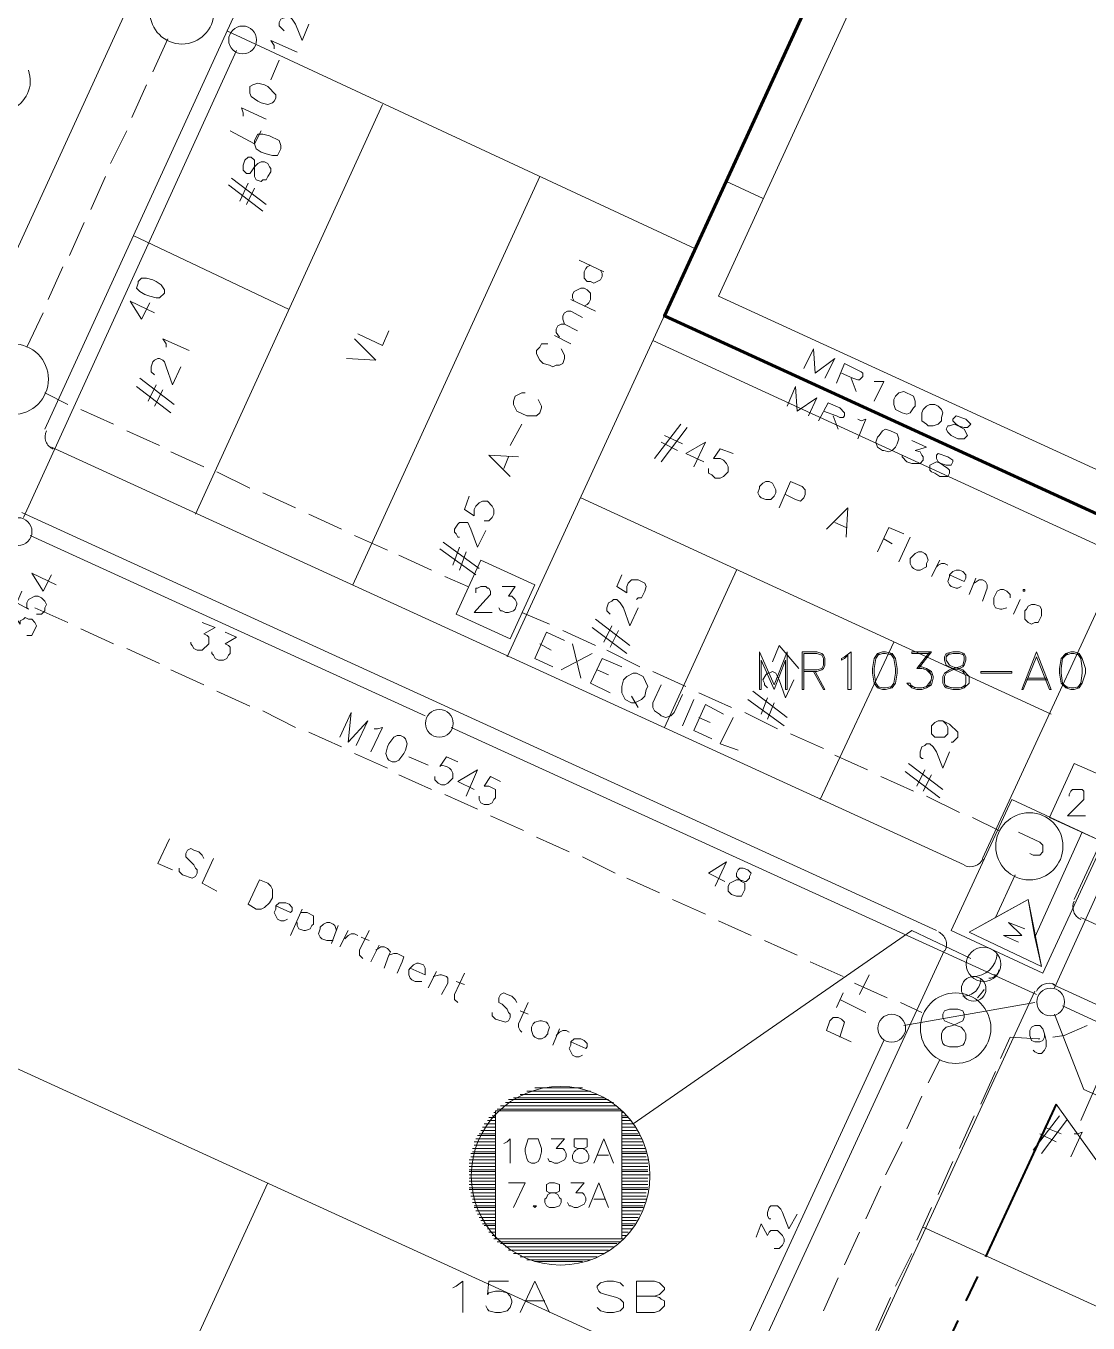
# Model space of a CAD drawing. Header units: millimetres. Extents: x 3.6 to 37.8, y 0.6 to 28.7.
# Drawn here: x 21.058 to 23.76, y 18.394 to 21.694 of the extents above; entities that cross this region are included whole.
import ezdxf

# ---------------------------------------------------------------- set-up
doc = ezdxf.new("R2010")
doc.units = ezdxf.units.MM
for name, color, linetype in [('PDF_0', 7, 'Continuous'), ('PDF_S45$Actives-PowerSupply', 1, 'Continuous'), ('PDF_S45$BOUNDARY-NODE', 3, 'Continuous'), ('PDF_S45$NAME-ROAD', 7, 'Continuous'), ('PDF_S45$Passives-Splt2way', 7, 'Continuous'), ('PDF_S45$Passives-TapOffs', 7, 'Continuous'), ('PDF_S45$pole', 7, 'Continuous'), ('PDF_S45$strand', 7, 'Continuous')]:
    doc.layers.add(name, color=color, linetype=linetype)
for name, color, linetype, true_color in [('PDF_S45$Actives-Amplifier', 92, 'Continuous', 0x00b800), ('PDF_S45$Actives-NodeReceiver', 104, 'Continuous', 0x009525), ('PDF_S45$Cable-565', 23, 'Continuous', 0xdd8a6e), ('PDF_S45$Cable-840', 151, 'Continuous', 0x7fbfff), ('PDF_S45$LOTS', 254, 'Continuous', 0xdcdcdc), ('PDF_S45$ROAD', 8, 'Continuous', 0x808080), ('PDF_S45$SDU', 157, 'Continuous', 0x396472), ('PDF_S45$Symbols-Ground', 12, 'Continuous', 0xb80000)]:
    doc.layers.add(name, color=color, linetype=linetype, true_color=true_color)

msp = doc.modelspace()

# ---------------------------------------------------------------- linework, layer by layer
at = {"layer": 'PDF_0', "lineweight": 9}
msp.add_lwpolyline([(14.0969, 12.191), (17.8205, 20.6182), (17.8122, 20.8642), (19.1882, 23.8415), (21.3274, 28.4867), (22.1113, 28.1239), (22.2364, 27.9613), (23.1162, 27.5568), (21.3315, 23.6747), (22.007, 23.3661), (22.3615, 23.5246), (23.6958, 22.9116), (22.8202, 21.006), (23.9669, 20.4806), (24.0503, 20.0511), (24.4672, 19.8593), (24.8675, 19.6716), (24.534, 18.9252), (24.8509, 18.7793), (24.6007, 18.2164)], dxfattribs=at)
at = {"layer": 'PDF_S45$Actives-Amplifier', "lineweight": 13}
for points in [[(22.9953, 20.1011), (22.9953, 20.0052), (22.9911, 20.0052), (22.9911, 20.0803), (22.9619, 20.0052), (22.9286, 20.0803), (22.9286, 20.0052), (22.9244, 20.0052), (22.9244, 20.1011), (22.9619, 20.0177)], [(23.1496, 20.0052), (23.1496, 20.0928), (23.1412, 20.0845), (23.1329, 20.0803), (23.1329, 20.0845), (23.1412, 20.0886), (23.1579, 20.1011), (23.1579, 20.0052)], [(23.2371, 20.1011), (23.2455, 20.1011), (23.2622, 20.097), (23.2705, 20.0845), (23.2747, 20.0594), (23.2747, 20.0469), (23.2705, 20.0219), (23.2622, 20.0094), (23.2455, 20.0052), (23.2371, 20.0052), (23.2246, 20.0094), (23.2163, 20.0219), (23.2121, 20.0469), (23.2121, 20.0594), (23.2163, 20.0845), (23.2246, 20.097)], [(23.4164, 20.1011), (23.4331, 20.1011), (23.4456, 20.097), (23.4498, 20.0886), (23.4498, 20.0803), (23.4456, 20.0678), (23.4415, 20.0636), (23.4331, 20.0594), (23.4164, 20.0553), (23.3998, 20.0469), (23.3956, 20.0386), (23.3956, 20.0219), (23.3998, 20.0136), (23.4164, 20.0094), (23.4331, 20.0094), (23.4456, 20.0136), (23.4498, 20.0219), (23.4498, 20.0386), (23.4456, 20.0469), (23.4415, 20.0511), (23.4331, 20.0553), (23.4164, 20.0594), (23.3998, 20.0678), (23.3956, 20.0803), (23.3956, 20.0886), (23.3998, 20.097)], [(23.6291, 20.1011), (23.6666, 20.0052), (23.6625, 20.0052), (23.6291, 20.0886), (23.5958, 20.0052), (23.5916, 20.0052)], [(23.7167, 20.1011), (23.725, 20.1011), (23.7375, 20.097), (23.7459, 20.0845), (23.7542, 20.0594), (23.7542, 20.0469), (23.7459, 20.0219), (23.7375, 20.0094), (23.725, 20.0052), (23.7167, 20.0052), (23.7042, 20.0094), (23.6917, 20.0219), (23.6875, 20.0469), (23.6875, 20.0594), (23.6917, 20.0845), (23.7042, 20.097)], [(23.4873, 20.0469), (23.4873, 20.0511), (23.5666, 20.0511), (23.5666, 20.0469)], [(23.4123, 19.3923), (23.5666, 19.7259), (23.8001, 19.6174), (23.6458, 19.2839)], [(23.6249, 19.3756), (23.7459, 19.6425)], [(23.5249, 19.4256), (23.5749, 19.534), (23.5249, 19.4256), (23.6083, 19.4715), (23.6249, 19.3756), (23.6416, 19.3005), (23.4581, 19.3881)], [(23.4581, 19.3881), (23.6083, 19.4715), (23.6416, 19.3005)]]:
    msp.add_lwpolyline(points, close=True, dxfattribs=at)
for points in [[(23.037, 20.0553), (23.0704, 20.0553), (23.0829, 20.0594), (23.087, 20.0678), (23.087, 20.0845), (23.0829, 20.0928), (23.0704, 20.097), (23.037, 20.097), (23.037, 20.0052), (23.0328, 20.0052), (23.0328, 20.1011), (23.0704, 20.1011), (23.0829, 20.097), (23.087, 20.0928), (23.0912, 20.0845), (23.0912, 20.0678), (23.087, 20.0594), (23.0829, 20.0553), (23.0704, 20.0511), (23.037, 20.0511)], [(23.3581, 20.097), (23.3122, 20.097), (23.3122, 20.1011), (23.3622, 20.1011), (23.3289, 20.0594)], [(23.3622, 20.0428), (23.3497, 20.0553), (23.3372, 20.0594), (23.3247, 20.0594), (23.3581, 20.1011)], [(23.2288, 20.0094), (23.2205, 20.0219), (23.2163, 20.0469), (23.2163, 20.0594), (23.2205, 20.0845), (23.2288, 20.097)], [(23.2246, 20.0928), (23.2371, 20.097), (23.2455, 20.097), (23.2622, 20.0928)], [(23.258, 20.097), (23.2663, 20.0845), (23.2705, 20.0594), (23.2705, 20.0469), (23.2663, 20.0219), (23.258, 20.0094)], [(23.4415, 20.097), (23.4456, 20.0886), (23.4456, 20.0803), (23.4415, 20.0678), (23.4331, 20.0636), (23.4164, 20.0594), (23.4081, 20.0553), (23.3956, 20.0469), (23.3914, 20.0386), (23.3914, 20.0219), (23.3956, 20.0136), (23.3998, 20.0094), (23.4164, 20.0052), (23.4331, 20.0052), (23.4456, 20.0094), (23.4581, 20.0219), (23.4581, 20.0386), (23.4415, 20.0553), (23.4331, 20.0594), (23.4164, 20.0636), (23.4081, 20.0678), (23.3998, 20.0803), (23.3998, 20.0886), (23.4081, 20.097)], [(23.3998, 20.0928), (23.4164, 20.097), (23.4331, 20.097), (23.4456, 20.0928)], [(23.7083, 20.0094), (23.6958, 20.0219), (23.6917, 20.0469), (23.6917, 20.0594), (23.6958, 20.0845), (23.7083, 20.097)], [(23.7042, 20.0928), (23.7167, 20.097), (23.725, 20.097), (23.7375, 20.0928)], [(23.7334, 20.097), (23.7417, 20.0845), (23.7459, 20.0594), (23.7459, 20.0469), (23.7417, 20.0219), (23.7334, 20.0094)], [(23.0662, 20.0511), (23.0912, 20.0052), (23.087, 20.0052), (23.062, 20.0511)], [(23.3289, 20.0636), (23.3372, 20.0636), (23.3497, 20.0594), (23.3622, 20.0511), (23.3664, 20.0386), (23.3664, 20.0344), (23.3622, 20.0177), (23.3497, 20.0094), (23.3372, 20.0052), (23.3247, 20.0052), (23.3122, 20.0094), (23.2997, 20.0219), (23.308, 20.0219), (23.3122, 20.0136), (23.3247, 20.0094), (23.3372, 20.0094), (23.3497, 20.0136), (23.3622, 20.0303)], [(23.3414, 20.0594), (23.3581, 20.0511), (23.3622, 20.0386), (23.3622, 20.0344), (23.3581, 20.0177), (23.3414, 20.0094)], [(23.6541, 20.0344), (23.6083, 20.0344)], [(23.2622, 20.0136), (23.2455, 20.0094), (23.2371, 20.0094), (23.2246, 20.0136)], [(23.308, 20.0177), (23.3205, 20.0094)], [(23.4123, 20.0094), (23.3956, 20.0177)], [(23.4498, 20.0177), (23.4373, 20.0094)], [(23.6583, 20.0303), (23.6041, 20.0303)], [(23.7375, 20.0136), (23.725, 20.0094), (23.7167, 20.0094), (23.7042, 20.0136)], [(23.5832, 19.6425), (23.6374, 19.6174), (23.6458, 19.6091), (23.6458, 19.5924), (23.6374, 19.5841), (23.6208, 19.5841), (23.6124, 19.5883)], [(23.5832, 19.3631), (23.5457, 19.3798), (23.5916, 19.3798), (23.5582, 19.4131), (23.5999, 19.3964)]]:
    msp.add_lwpolyline(points, dxfattribs=at)
msp.add_circle((23.6112, 19.6066), 0.0855, dxfattribs=at)
at = {"layer": 'PDF_S45$Actives-NodeReceiver', "lineweight": 18}
for points in [[(23.037, 20.8225), (23.062, 20.8726), (23.0662, 20.81), (23.1162, 20.8475), (23.0912, 20.7975)], [(23.1204, 20.785), (23.1412, 20.835), (23.1829, 20.8142), (23.1871, 20.81), (23.1871, 20.8017), (23.1788, 20.7933), (23.1746, 20.7933), (23.1621, 20.7975), (23.1329, 20.81)], [(23.1704, 20.7641), (23.1579, 20.7975)], [(22.9953, 20.7266), (23.0161, 20.7767), (23.0203, 20.7141), (23.0704, 20.7475), (23.0495, 20.7016)], [(23.2163, 20.7892), (23.2413, 20.7892), (23.2163, 20.7391)], [(23.0745, 20.6891), (23.0995, 20.735), (23.1287, 20.7224), (23.1412, 20.7099), (23.1412, 20.7016), (23.1371, 20.6974), (23.1287, 20.6974), (23.1204, 20.7016), (23.087, 20.7141)], [(23.1246, 20.6682), (23.1121, 20.7016)], [(23.1746, 20.6933), (23.1829, 20.6891), (23.1954, 20.6933), (23.1746, 20.6432)], [(23.3122, 20.639), (23.3497, 20.6224), (23.3205, 20.614), (23.3331, 20.6099), (23.3372, 20.6015), (23.3414, 20.5973), (23.3414, 20.589), (23.3331, 20.5807), (23.3122, 20.5807), (23.2997, 20.5848), (23.2872, 20.5973), (23.2872, 20.6015)]]:
    msp.add_lwpolyline(points, dxfattribs=at)
for points in [[(23.2914, 20.7641), (23.3164, 20.7516), (23.3205, 20.7391), (23.3205, 20.7266), (23.3164, 20.7224), (23.308, 20.7099), (23.2997, 20.7058), (23.2872, 20.7099), (23.2705, 20.7183), (23.2663, 20.7308), (23.2663, 20.7433), (23.2705, 20.7516), (23.2788, 20.76)], [(23.3706, 20.7308), (23.3789, 20.7266), (23.3873, 20.7183), (23.3914, 20.7099), (23.3873, 20.6974), (23.3873, 20.6891), (23.3789, 20.6807), (23.3664, 20.6766), (23.3539, 20.6766), (23.3497, 20.6807), (23.3372, 20.6891), (23.3372, 20.7099), (23.3414, 20.7183), (23.3497, 20.7266), (23.3581, 20.7308)], [(23.4248, 20.7016), (23.4498, 20.6933), (23.4623, 20.6807), (23.454, 20.6724), (23.4456, 20.6724), (23.429, 20.6766), (23.4206, 20.6807), (23.4081, 20.6766), (23.4039, 20.6766), (23.3998, 20.6682), (23.4039, 20.6599), (23.4123, 20.6516), (23.429, 20.6432), (23.4456, 20.6432), (23.454, 20.6516), (23.4456, 20.6682), (23.4373, 20.6724), (23.4248, 20.6807), (23.4164, 20.6891), (23.4164, 20.6933)], [(23.258, 20.6641), (23.2747, 20.6557), (23.2788, 20.6432), (23.2747, 20.6307), (23.2705, 20.6224), (23.2622, 20.614), (23.2538, 20.6099), (23.2413, 20.614), (23.2371, 20.614), (23.2246, 20.6224), (23.2205, 20.6349), (23.2246, 20.6474), (23.2288, 20.6516), (23.2371, 20.6641), (23.2455, 20.6682)], [(23.3789, 20.6057), (23.4039, 20.5973), (23.4164, 20.589), (23.4164, 20.5848), (23.4123, 20.5765), (23.3998, 20.5765), (23.3747, 20.5848), (23.3581, 20.5765), (23.3581, 20.564), (23.3622, 20.5598), (23.3706, 20.5557), (23.3831, 20.5473), (23.4039, 20.5473), (23.4081, 20.5557), (23.4081, 20.564), (23.4039, 20.5682), (23.3789, 20.5848), (23.3747, 20.5932), (23.3747, 20.6015)]]:
    msp.add_lwpolyline(points, close=True, dxfattribs=at)
at = {"layer": 'PDF_S45$Actives-PowerSupply', "lineweight": 9}
for points in [[(22.6033, 18.9002), (23.3122, 19.3923), (23.4623, 19.3214)], [(23.5249, 19.2797), (23.5207, 19.2797)], [(24.2004, 18.2247), (23.6791, 18.9503)], [(22.2739, 18.8502), (22.2823, 18.8544), (22.2906, 18.8627), (22.2906, 18.8002)], [(22.3948, 18.8627), (22.4282, 18.8627), (22.4073, 18.8377), (22.424, 18.8377), (22.4282, 18.8335), (22.4324, 18.8252), (22.4324, 18.8168), (22.4282, 18.8085), (22.4115, 18.8002), (22.4032, 18.8002), (22.3948, 18.8043), (22.3907, 18.8043), (22.3865, 18.8127)], [(22.5033, 18.8002), (22.5283, 18.8627), (22.5533, 18.8002)], [(22.5408, 18.821), (22.5116, 18.821)], [(22.2864, 18.7501), (22.3281, 18.7501), (22.2989, 18.6876)], [(22.4449, 18.7501), (22.4782, 18.7501), (22.4574, 18.7251), (22.4741, 18.7251), (22.4782, 18.7209), (22.4824, 18.7126), (22.4824, 18.7042), (22.4782, 18.6959), (22.4616, 18.6876), (22.4532, 18.6876), (22.4449, 18.6917), (22.4407, 18.6917), (22.4365, 18.7001)], [(22.4907, 18.6876), (22.5158, 18.7501), (22.5408, 18.6876)], [(22.5324, 18.7084), (22.5033, 18.7084)], [(22.1446, 18.4832), (22.153, 18.4874), (22.1697, 18.4999), (22.1697, 18.4207)], [(22.228, 18.4374), (22.2322, 18.429), (22.2364, 18.4249), (22.2531, 18.4207), (22.2656, 18.4207), (22.2823, 18.4249), (22.2906, 18.4332), (22.2948, 18.4457), (22.2948, 18.4499), (22.2906, 18.4624), (22.2823, 18.4707), (22.2656, 18.4749), (22.2531, 18.4749), (22.2364, 18.4707), (22.2322, 18.4666), (22.2364, 18.4999), (22.2864, 18.4999)], [(22.3156, 18.4207), (22.3531, 18.4999), (22.3907, 18.4207)], [(22.5116, 18.4332), (22.5199, 18.4249), (22.5366, 18.4207), (22.5533, 18.4207), (22.57, 18.4249), (22.5783, 18.4332), (22.5783, 18.4457), (22.57, 18.4541), (22.5616, 18.4582), (22.5324, 18.4666), (22.5199, 18.4707), (22.5158, 18.4749), (22.5116, 18.4832), (22.5116, 18.4874), (22.5199, 18.4958), (22.5366, 18.4999), (22.5533, 18.4999), (22.57, 18.4958), (22.5783, 18.4874)], [(22.6575, 18.4624), (22.67, 18.4582), (22.6742, 18.4541), (22.6826, 18.4499), (22.6826, 18.4374), (22.67, 18.4249), (22.6575, 18.4207), (22.6117, 18.4207), (22.6117, 18.4624), (22.6575, 18.4624), (22.67, 18.4666), (22.6826, 18.4791), (22.6826, 18.4832), (22.67, 18.4958), (22.6575, 18.4999), (22.6117, 18.4999), (22.6117, 18.4624)], [(22.3782, 18.4499), (22.3281, 18.4499)]]:
    msp.add_lwpolyline(points, dxfattribs=at)
for points in [[(22.3323, 18.9836), (22.4949, 18.9836)], [(22.3531, 18.992), (22.4741, 18.992)], [(22.5616, 18.9461), (22.2656, 18.9461)], [(22.5533, 18.9544), (22.2781, 18.9544)], [(22.5408, 18.9628), (22.2864, 18.9628)], [(22.5283, 18.9669), (22.2989, 18.9669)], [(22.5116, 18.9753), (22.3156, 18.9753)], [(22.2364, 18.9169), (22.2531, 18.9169)], [(22.2447, 18.9211), (22.2531, 18.9211)], [(22.2489, 18.9294), (22.2531, 18.9294)], [(22.5741, 18.6083), (22.5741, 18.9336), (22.2531, 18.9336), (22.2531, 18.6083), (22.2531, 18.9336), (22.5741, 18.9336)], [(22.57, 18.9378), (22.2572, 18.9378)], [(22.5783, 18.9294), (22.5741, 18.9294)], [(22.5867, 18.9211), (22.5741, 18.9211)], [(22.5741, 18.9169), (22.5908, 18.9169)], [(22.2155, 18.8835), (22.2531, 18.8835)], [(22.2197, 18.8919), (22.2531, 18.8919)], [(22.2239, 18.9002), (22.2531, 18.9002)], [(22.2322, 18.9086), (22.2531, 18.9086)], [(22.5741, 18.9086), (22.5992, 18.9086)], [(22.5741, 18.9002), (22.6033, 18.9002)], [(22.5741, 18.8919), (22.6075, 18.8919)], [(22.5741, 18.8835), (22.6117, 18.8835)], [(22.2531, 18.8544), (22.1989, 18.8544)], [(22.1989, 18.846), (22.2531, 18.846)], [(22.203, 18.8627), (22.2531, 18.8627)], [(22.2531, 18.871), (22.2072, 18.871)], [(22.2114, 18.8752), (22.2531, 18.8752)], [(22.3365, 18.8627), (22.3615, 18.8627), (22.3698, 18.8377), (22.3698, 18.8293), (22.3657, 18.8127), (22.3615, 18.8043), (22.3531, 18.8002), (22.3448, 18.8002), (22.3365, 18.8043), (22.3323, 18.8127), (22.3281, 18.8293), (22.3281, 18.8377)], [(22.4532, 18.8627), (22.4866, 18.8627), (22.4866, 18.8419), (22.4782, 18.8377), (22.4657, 18.8377), (22.4574, 18.8335), (22.4532, 18.8293), (22.449, 18.821), (22.449, 18.8127), (22.4532, 18.8043), (22.4657, 18.8002), (22.4741, 18.8002), (22.4866, 18.8043), (22.4907, 18.8127), (22.4907, 18.821), (22.4866, 18.8293), (22.4824, 18.8335), (22.4741, 18.8377), (22.4616, 18.8377), (22.4532, 18.8419)], [(22.5741, 18.8752), (22.6158, 18.8752)], [(22.62, 18.871), (22.5741, 18.871)], [(22.5741, 18.8627), (22.6242, 18.8627)], [(22.5741, 18.8544), (22.6283, 18.8544)], [(22.5741, 18.846), (22.6283, 18.846)], [(22.2531, 18.8252), (22.1905, 18.8252)], [(22.1905, 18.8168), (22.2531, 18.8168)], [(22.2531, 18.8377), (22.1947, 18.8377)], [(22.2531, 18.8293), (22.1947, 18.8293)], [(22.6325, 18.8377), (22.5741, 18.8377)], [(22.6367, 18.8293), (22.5741, 18.8293)], [(22.5741, 18.8252), (22.6367, 18.8252)], [(22.6367, 18.8168), (22.5741, 18.8168)], [(22.2531, 18.8085), (22.1863, 18.8085)], [(22.2531, 18.8002), (22.1863, 18.8002)], [(22.1863, 18.7918), (22.2531, 18.7918)], [(22.1863, 18.7835), (22.2531, 18.7835)], [(22.1863, 18.7793), (22.2531, 18.7793)], [(22.5741, 18.8085), (22.6409, 18.8085)], [(22.6409, 18.8002), (22.5741, 18.8002)], [(22.5741, 18.7918), (22.6409, 18.7918)], [(22.5741, 18.7835), (22.6409, 18.7835)], [(22.5741, 18.7793), (22.6409, 18.7793)], [(22.2531, 18.771), (22.1863, 18.771)], [(22.2531, 18.7626), (22.1863, 18.7626)], [(22.1863, 18.7543), (22.2531, 18.7543)], [(22.1863, 18.7459), (22.2531, 18.7459)], [(22.3907, 18.7501), (22.4032, 18.7501), (22.4157, 18.7459), (22.4157, 18.7293), (22.4073, 18.7251), (22.3948, 18.7251), (22.3865, 18.7209), (22.3823, 18.7126), (22.3782, 18.7084), (22.3782, 18.7001), (22.3823, 18.6917), (22.3907, 18.6876), (22.4032, 18.6876), (22.4157, 18.6917), (22.4199, 18.7001), (22.4199, 18.7084), (22.4157, 18.7126), (22.4115, 18.7209), (22.4032, 18.7251), (22.3907, 18.7251), (22.3823, 18.7293), (22.3823, 18.7459)], [(22.645, 18.771), (22.5741, 18.771)], [(22.6409, 18.7626), (22.5741, 18.7626)], [(22.5741, 18.7543), (22.6409, 18.7543)], [(22.5741, 18.7459), (22.6409, 18.7459)], [(22.1863, 18.7376), (22.2531, 18.7376)], [(22.2531, 18.7334), (22.1863, 18.7334)], [(22.1905, 18.7251), (22.2531, 18.7251)], [(22.2531, 18.7168), (22.1905, 18.7168)], [(22.5741, 18.7376), (22.6409, 18.7376)], [(22.6409, 18.7334), (22.5741, 18.7334)], [(22.5741, 18.7251), (22.6367, 18.7251)], [(22.5741, 18.7168), (22.6367, 18.7168)], [(22.1947, 18.7084), (22.2531, 18.7084)], [(22.1947, 18.7001), (22.2531, 18.7001)], [(22.1989, 18.6917), (22.2531, 18.6917)], [(22.2531, 18.6876), (22.1989, 18.6876)], [(22.349, 18.6917), (22.3573, 18.6917), (22.3531, 18.6876)], [(22.5741, 18.7084), (22.6367, 18.7084)], [(22.5741, 18.7001), (22.6325, 18.7001)], [(22.5741, 18.6917), (22.6283, 18.6917)], [(22.5741, 18.6876), (22.6283, 18.6876)], [(22.203, 18.6792), (22.2531, 18.6792)], [(22.2531, 18.6709), (22.2072, 18.6709)], [(22.2114, 18.6625), (22.2531, 18.6625)], [(22.2155, 18.6542), (22.2531, 18.6542)], [(22.5741, 18.6792), (22.6242, 18.6792)], [(22.62, 18.6709), (22.5741, 18.6709)], [(22.5741, 18.6625), (22.6158, 18.6625)], [(22.5741, 18.6542), (22.6117, 18.6542)], [(22.2197, 18.6459), (22.2531, 18.6459)], [(22.2239, 18.6417), (22.2531, 18.6417)], [(22.2322, 18.6334), (22.2531, 18.6334)], [(22.2364, 18.625), (22.2531, 18.625)], [(22.2447, 18.6167), (22.2531, 18.6167)], [(22.5741, 18.6459), (22.6075, 18.6459)], [(22.5741, 18.6417), (22.6033, 18.6417)], [(22.5741, 18.6334), (22.5992, 18.6334)], [(22.5741, 18.625), (22.5908, 18.625)], [(22.5867, 18.6167), (22.5741, 18.6167)], [(22.2489, 18.6083), (22.2531, 18.6083)], [(22.5741, 18.6083), (22.2531, 18.6083)], [(22.57, 18.6), (22.2572, 18.6)], [(22.5616, 18.5958), (22.2656, 18.5958)], [(22.2781, 18.5875), (22.5533, 18.5875)], [(22.5783, 18.6083), (22.5741, 18.6083)], [(22.2864, 18.5792), (22.5408, 18.5792)], [(22.5283, 18.5708), (22.2989, 18.5708)], [(22.5116, 18.5625), (22.3156, 18.5625)], [(22.4949, 18.5541), (22.3323, 18.5541)], [(22.4741, 18.55), (22.3531, 18.55)]]:
    msp.add_lwpolyline(points, close=True, dxfattribs=at)
for centre, radius in [((23.4945, 19.3064), 0.0438), ((22.4186, 18.7685), 0.2273), ((22.4186, 18.7685), 0.2273)]:
    msp.add_circle(centre, radius, dxfattribs=at)
for centre, radius, start, end in [((23.4686, 19.336), 0.0605, 268.0251, 358.0251), ((23.5103, 19.2943), 0.023, 264.8056, 354.8056)]:
    msp.add_arc(centre, radius, start, end, dxfattribs=at)
at = {"layer": 'PDF_S45$BOUNDARY-NODE', "lineweight": 60}
msp.add_lwpolyline([(25.3971, 17.7368), (24.4631, 18.1663), (24.7174, 18.7293), (24.3964, 18.8752), (24.4172, 18.9127), (24.7341, 19.6216), (24.4255, 19.7634), (23.9585, 19.9802), (23.8751, 20.4097), (22.6826, 20.956), (23.0537, 21.7649)], dxfattribs=at)
at = {"layer": 'PDF_S45$Cable-565', "lineweight": 13}
for points in [[(21.3816, 21.5773), (21.4191, 21.6607)], [(21.3274, 21.4605), (21.3649, 21.5439)], [(21.2732, 21.3437), (21.3149, 21.4271)], [(21.2231, 21.227), (21.2606, 21.3104)], [(21.1689, 21.1102), (21.2064, 21.1936)], [(21.1147, 20.9977), (21.1522, 21.0811)], [(21.0605, 20.8767), (21.1022, 20.9643)], [(21.1064, 20.76), (21.1647, 20.7308)], [(21.1981, 20.7183), (21.2815, 20.6807)], [(21.3149, 20.6641), (21.3982, 20.6265)], [(21.4274, 20.6099), (21.5108, 20.5723)], [(21.5442, 20.5598), (21.6276, 20.5181)], [(21.6609, 20.5056), (21.7443, 20.4681)], [(21.7777, 20.4514), (21.8611, 20.4139)], [(21.8945, 20.3972), (21.9779, 20.3597)], [(22.007, 20.3472), (22.0904, 20.3096)], [(22.1238, 20.293), (22.1822, 20.2679)], [(21.0813, 20.2137), (21.1647, 20.1762)], [(22.3198, 20.2012), (22.3907, 20.172)], [(21.1981, 20.1595), (21.2815, 20.122)], [(22.424, 20.1553), (22.5074, 20.1178)], [(21.3149, 20.1095), (21.3982, 20.072)], [(22.5366, 20.1053), (22.62, 20.0636)], [(21.4274, 20.0553), (21.5108, 20.0177)], [(22.6534, 20.0511), (22.7368, 20.0136)], [(21.5442, 20.0011), (21.6276, 19.9635)], [(22.7701, 19.9969), (22.8535, 19.9594)], [(21.6609, 19.951), (21.7443, 19.9093)], [(22.8869, 19.9469), (22.9703, 19.9052)], [(21.7777, 19.8968), (21.8611, 19.8593)], [(23.0036, 19.8926), (23.087, 19.8551)], [(21.8945, 19.8426), (21.9779, 19.8051)], [(23.1162, 19.8384), (23.1996, 19.8009)], [(22.007, 19.7884), (22.0904, 19.7509)], [(23.233, 19.7842), (23.3164, 19.7467)], [(22.1238, 19.7384), (22.2072, 19.7008)], [(23.3497, 19.7342), (23.4331, 19.6925)], [(22.2406, 19.6842), (22.324, 19.6466)], [(23.4665, 19.68), (23.5332, 19.6466)], [(22.3573, 19.6299), (22.4407, 19.5924)], [(22.4741, 19.5799), (22.5575, 19.5382)], [(22.5867, 19.5257), (22.67, 19.4882)], [(22.7034, 19.4715), (22.7868, 19.434)], [(22.8202, 19.4173), (22.9036, 19.3798)], [(22.9369, 19.3672), (23.0203, 19.3297)], [(23.0537, 19.313), (23.1371, 19.2755)], [(23.1663, 19.2588), (23.2497, 19.2213)], [(23.283, 19.2088), (23.3372, 19.1838)], [(23.7584, 19.1504), (23.7, 19.1254), (23.6708, 19.1212)], [(23.5374, 19.067), (23.5624, 19.1212), (23.6333, 19.1171), (23.6374, 19.1171)], [(23.3539, 19.0045), (23.3831, 19.0629)], [(23.4873, 18.9503), (23.5249, 19.0337)], [(23.2997, 18.8877), (23.3372, 18.9711)], [(23.4331, 18.8377), (23.4707, 18.9211)], [(23.2455, 18.771), (23.2872, 18.8544)], [(23.3789, 18.7209), (23.4164, 18.8043)], [(23.1954, 18.6584), (23.233, 18.7418)], [(23.3247, 18.6042), (23.3622, 18.6876)], [(23.1412, 18.5416), (23.1788, 18.625)], [(23.2705, 18.4874), (23.3122, 18.5708)], [(23.087, 18.4249), (23.1246, 18.5083)], [(23.2205, 18.3748), (23.258, 18.4582)]]:
    msp.add_lwpolyline(points, dxfattribs=at)
at = {"layer": 'PDF_S45$Cable-840', "lineweight": 40}
for points in [[(23.6791, 18.9503), (23.4998, 18.5625)], [(23.479, 18.5124), (23.4498, 18.4499)], [(23.429, 18.3998), (23.2788, 18.0788)]]:
    msp.add_lwpolyline(points, dxfattribs=at)
at = {"layer": 'PDF_S45$LOTS', "lineweight": 0}
for points in [[(23.6021, 22.9547), (22.2823, 20.0886)], [(22.7618, 21.1269), (21.5692, 21.6815)], [(21.49, 20.4514), (21.9653, 21.4939)], [(21.8903, 20.2721), (22.3657, 21.3104)], [(22.9343, 21.2545), (22.841, 21.2979)], [(21.7277, 20.9726), (21.3315, 21.1603)], [(23.8501, 20.343), (22.6534, 20.8934)], [(23.6666, 19.9427), (22.4699, 20.4931)], [(22.6826, 19.9093), (22.866, 20.3096)], [(23.0787, 19.7259), (23.2663, 20.1262)], [(22.866, 18.2039), (20.4767, 19.2964)], [(18.2834, 11.357), (21.6735, 18.7501)], [(23.8168, 18.4207), (23.3414, 18.6375)]]:
    msp.add_lwpolyline(points, dxfattribs=at)
at = {"layer": 'PDF_S45$NAME-ROAD', "lineweight": 9}
for points in [[(22.399, 20.0636), (22.3531, 20.0845), (22.3823, 20.1512), (22.4282, 20.1303)], [(22.3948, 20.1053), (22.3657, 20.122)], [(22.4699, 20.0344), (22.449, 20.122)], [(22.4199, 20.0553), (22.4991, 20.097)], [(22.545, 19.9969), (22.4949, 20.0219), (22.5241, 20.0845), (22.5741, 20.0636)], [(22.5408, 20.0428), (22.5116, 20.0553)], [(22.7284, 19.9927), (22.7076, 19.9469), (22.6992, 19.9385), (22.6867, 19.9343), (22.6742, 19.9385), (22.67, 19.9427), (22.6575, 19.951), (22.6534, 19.9594), (22.6534, 19.9719), (22.6742, 20.0177)], [(22.6158, 19.9594), (22.5992, 19.9886)], [(22.7284, 19.9135), (22.7576, 19.9802)], [(22.8035, 19.8801), (22.7576, 19.901), (22.7868, 19.9677), (22.8327, 19.9427)], [(22.7993, 19.9218), (22.7701, 19.9343)], [(22.8702, 19.851), (22.8243, 19.8676), (22.8577, 19.9343)]]:
    msp.add_lwpolyline(points, dxfattribs=at)
msp.add_lwpolyline([(22.6117, 20.0469), (22.6283, 20.0386), (22.6409, 20.0136), (22.6367, 20.0052), (22.6325, 19.9886), (22.6242, 19.9802), (22.6075, 19.9719), (22.5992, 19.9719), (22.5825, 19.9802), (22.5741, 19.9969), (22.5741, 20.0136), (22.5783, 20.0303), (22.5867, 20.0386), (22.6033, 20.0469)], close=True, dxfattribs=at)
at = {"layer": 'PDF_S45$Passives-Splt2way', "lineweight": 9}
msp.add_lwpolyline([(23.4081, 19.1921), (23.429, 19.1921), (23.4415, 19.1879), (23.4456, 19.1796), (23.4456, 19.1713), (23.4415, 19.1629), (23.4164, 19.1504), (23.3998, 19.1462), (23.3914, 19.1379), (23.3873, 19.1296), (23.3873, 19.1171), (23.3914, 19.1046), (23.3956, 19.1004), (23.4081, 19.0962), (23.429, 19.0962), (23.4415, 19.1004), (23.4456, 19.1046), (23.4498, 19.1171), (23.4498, 19.1296), (23.4456, 19.1379), (23.4373, 19.1462), (23.4248, 19.1504), (23.4039, 19.1588), (23.3956, 19.1629), (23.3914, 19.1713), (23.3914, 19.1796), (23.3956, 19.1879)], close=True, dxfattribs=at)
for centre, radius in [((21.0258, 20.7951), 0.0897), ((23.4695, 19.2439), 0.0313), ((23.4236, 19.1438), 0.0897)]:
    msp.add_circle(centre, radius, dxfattribs=at)
for centre, radius, start, end in [((23.4436, 19.2693), 0.0438, 267.2737, 2.7263), ((23.3727, 19.3235), 0.1475, 316.1458, 326.5346)]:
    msp.add_arc(centre, radius, start, end, dxfattribs=at)
at = {"layer": 'PDF_S45$Passives-TapOffs', "lineweight": 9}
for points in [[(22.2906, 20.1345), (22.153, 20.197), (22.2155, 20.3347), (22.3531, 20.2721)], [(23.8001, 19.6174), (23.6625, 19.68), (23.725, 19.8176), (23.8668, 19.755)]]:
    msp.add_lwpolyline(points, close=True, dxfattribs=at)
for points in [[(22.203, 20.2513), (22.203, 20.2638), (22.2072, 20.2638), (22.2155, 20.2679), (22.228, 20.2679), (22.2322, 20.2638), (22.2364, 20.2638), (22.2406, 20.2554), (22.2406, 20.2471), (22.228, 20.2346), (22.1989, 20.2012), (22.2447, 20.2012)], [(22.2697, 20.2679), (22.3031, 20.2679), (22.2864, 20.2429), (22.2948, 20.2429), (22.3031, 20.2346), (22.3073, 20.2262), (22.3073, 20.2221), (22.3031, 20.2096), (22.2989, 20.2054), (22.2864, 20.2012), (22.2781, 20.2012), (22.2697, 20.2054), (22.2656, 20.2054), (22.2614, 20.2137)], [(23.7125, 19.7342), (23.7125, 19.7384), (23.7167, 19.7467), (23.7208, 19.7509), (23.7459, 19.7509), (23.75, 19.7467), (23.75, 19.7259), (23.7083, 19.6842), (23.7542, 19.6842)]]:
    msp.add_lwpolyline(points, dxfattribs=at)
msp.add_circle((21.4553, 21.7292), 0.0813, dxfattribs=at)
at = {"layer": 'PDF_S45$pole', "lineweight": 0}
for points in [[(21.7152, 21.6815), (21.7026, 21.694), (21.7026, 21.7024), (21.7068, 21.7107), (21.7152, 21.7149), (21.7193, 21.719), (21.7277, 21.719), (21.736, 21.7107), (21.7443, 21.6982), (21.761, 21.6565), (21.7777, 21.6982)], [(21.6901, 21.6356), (21.6901, 21.644), (21.6818, 21.6565), (21.7485, 21.6273)], [(21.7026, 21.6064), (21.6818, 21.5564)], [(21.6109, 21.4647), (21.6109, 21.473), (21.6067, 21.4855), (21.6693, 21.4563)], [(21.6568, 21.4271), (21.6401, 21.3938), (21.5776, 21.4271)], [(21.123, 20.2971), (21.1022, 20.2554), (21.073, 20.3013), (21.1356, 20.2721)], [(21.0855, 20.197), (21.098, 20.197), (21.1064, 20.2054), (21.1064, 20.2137), (21.1105, 20.2221), (21.1064, 20.2304), (21.098, 20.2387), (21.0897, 20.2429), (21.0813, 20.2429), (21.0647, 20.2346), (21.0605, 20.2262), (21.0605, 20.2137), (21.0647, 20.2096), (21.0355, 20.2262), (21.048, 20.2554)], [(21.0105, 20.172), (21.023, 20.2012), (21.0438, 20.172), (21.0438, 20.1804), (21.0522, 20.1845), (21.0563, 20.1887), (21.0647, 20.1845), (21.073, 20.1845), (21.0813, 20.1762), (21.0855, 20.1679), (21.073, 20.1428), (21.0605, 20.1428)], [(21.8569, 19.8843), (21.8861, 19.9469), (21.8778, 19.8718), (21.9278, 19.926), (21.8986, 19.8635)], [(21.9445, 19.9052), (21.9528, 19.9052), (21.9653, 19.9093), (21.9362, 19.8468)], [(22.0821, 19.8134), (22.0321, 19.8343)], [(22.0988, 19.7842), (22.0988, 19.7759), (22.1071, 19.7676), (22.1155, 19.7634), (22.1238, 19.7634), (22.1321, 19.7676), (22.1446, 19.7801), (22.1446, 19.7926), (22.1405, 19.8009), (22.1363, 19.8051), (22.128, 19.8093), (22.1155, 19.8134), (22.1113, 19.8093), (22.128, 19.8343), (22.1572, 19.8218)], [(22.1989, 19.7509), (22.1572, 19.7717), (22.2072, 19.8009), (22.178, 19.7342)], [(22.2114, 19.7342), (22.2114, 19.7259), (22.2155, 19.7175), (22.2239, 19.7133), (22.2364, 19.7133), (22.2447, 19.7175), (22.2489, 19.7259), (22.2531, 19.73), (22.2531, 19.7509), (22.2364, 19.7592), (22.2239, 19.7592), (22.2406, 19.7842), (22.2656, 19.7717)], [(23.2038, 19.2797), (23.1788, 19.2296)], [(23.1371, 19.2338), (23.1204, 19.1963)], [(23.1954, 19.1838), (23.1287, 19.2171)], [(23.1579, 19.1087), (23.0954, 19.1379), (23.1037, 19.1629), (23.1121, 19.1713), (23.1246, 19.1713), (23.1329, 19.1671), (23.1412, 19.1588), (23.1287, 19.1212)]]:
    msp.add_lwpolyline(points, dxfattribs=at)
for points in [[(21.6276, 21.5231), (21.6276, 21.5397), (21.6359, 21.5439), (21.6484, 21.5481), (21.6651, 21.5439), (21.6735, 21.5397), (21.6943, 21.5189), (21.6943, 21.5105), (21.6901, 21.5022), (21.686, 21.498), (21.6735, 21.4939), (21.6568, 21.498), (21.6484, 21.5022), (21.6318, 21.5147)], [(22.0112, 19.8885), (22.0196, 19.8843), (22.0237, 19.8801), (22.0279, 19.8676), (22.0237, 19.851), (22.0196, 19.8426), (22.007, 19.8259), (21.9987, 19.8218), (21.9904, 19.8218), (21.982, 19.8259), (21.9779, 19.8301), (21.9737, 19.8426), (21.9779, 19.8593), (21.982, 19.8676), (21.9945, 19.8843), (22.0029, 19.8885)]]:
    msp.add_lwpolyline(points, close=True, dxfattribs=at)
for centre in [(21.6096, 21.6583), (21.0383, 20.4073), (22.11, 19.9194), (23.6654, 19.2105), (23.261, 19.1438)]:
    msp.add_circle(centre, 0.0354, dxfattribs=at)
at = {"layer": 'PDF_S45$ROAD', "lineweight": 0}
for points in [[(22.405, 23.5046), (21.1064, 20.6682)], [(20.8729, 20.7725), (22.0748, 23.3964)], [(21.123, 20.6224), (23.4456, 19.5591)], [(23.4915, 19.5757), (23.92, 20.5021)], [(23.3747, 19.3923), (21.048, 20.4556)], [(23.725, 19.4715), (24.0334, 20.1378)], [(24.5846, 19.0385), (23.7417, 19.4256)], [(19.4801, 10.8525), (23.3956, 19.3422)]]:
    msp.add_lwpolyline(points, dxfattribs=at)
for points in [[(24.5568, 18.8124, 0.411912), (24.5381, 18.8585), (23.6708, 19.2547)], [(23.6249, 19.238), (19.7136, 10.7482, 0.414972), (19.7309, 10.7007)]]:
    msp.add_lwpolyline(points, format="xyb", dxfattribs=at)
for centre, start, end in [((21.1426, 20.6491), 155.3961, 245.4235), ((23.4611, 19.59), 245.4235, 335.1599), ((23.7572, 19.4524), 155.1598, 245.4236), ((23.3652, 19.3564), 335.2478, 65.4236), ((23.6613, 19.223), 65.4235, 155.2478)]:
    msp.add_arc(centre, 0.0354, start, end, dxfattribs=at)
at = {"layer": 'PDF_S45$SDU', "lineweight": 0}
for points in [[(21.6401, 21.4021), (21.6484, 21.4188), (21.6609, 21.4188), (21.6776, 21.4146), (21.7026, 21.4021), (21.7068, 21.3896), (21.7068, 21.3813), (21.6985, 21.3646), (21.686, 21.3646), (21.6693, 21.3688), (21.6568, 21.3729), (21.6443, 21.3813), (21.6401, 21.3938)], [(21.6109, 21.3396), (21.6151, 21.3521), (21.6234, 21.3604), (21.6318, 21.3604), (21.6401, 21.3521), (21.6401, 21.3104), (21.6443, 21.3021), (21.6568, 21.2979), (21.6609, 21.3021), (21.6693, 21.3021), (21.6735, 21.3104), (21.6818, 21.3229), (21.6818, 21.3312), (21.6776, 21.3354), (21.6735, 21.3437), (21.6651, 21.3479), (21.6568, 21.3479), (21.6484, 21.3437), (21.6401, 21.3354), (21.6318, 21.3229), (21.6276, 21.3187), (21.6193, 21.3187), (21.6109, 21.3271)], [(22.9494, 20.5348), (22.9578, 20.5306), (22.9661, 20.514), (22.9661, 20.5056), (22.9619, 20.4973), (22.9536, 20.4889), (22.9411, 20.4889), (22.9286, 20.4931), (22.9244, 20.4973), (22.9202, 20.5056), (22.9244, 20.5181), (22.9244, 20.5223), (22.9327, 20.5306), (22.9411, 20.5348)], [(23.3372, 20.3555), (23.3456, 20.3513), (23.3497, 20.3472), (23.3539, 20.3347), (23.3497, 20.3263), (23.3497, 20.318), (23.3331, 20.3096), (23.3247, 20.3096), (23.3164, 20.3138), (23.3122, 20.318), (23.308, 20.3263), (23.308, 20.3388), (23.3205, 20.3513), (23.3289, 20.3555)], [(23.5958, 20.2596), (23.5999, 20.2596), (23.5999, 20.2554), (23.5958, 20.2554)], [(23.6249, 20.2221), (23.6374, 20.2179), (23.6416, 20.2096), (23.6416, 20.1929), (23.6333, 20.1762), (23.6249, 20.1762), (23.6166, 20.172), (23.6083, 20.1762), (23.5999, 20.1845), (23.5999, 20.2054), (23.6041, 20.2096), (23.6083, 20.2179), (23.6166, 20.2221)], [(23.3998, 19.9177), (23.4039, 19.9093), (23.4039, 19.8926), (23.3956, 19.8843), (23.3706, 19.8843), (23.3622, 19.8926), (23.3622, 19.9135), (23.3706, 19.9218), (23.3789, 19.926), (23.3914, 19.926)], [(21.6526, 19.5215), (21.6735, 19.5132), (21.6818, 19.5049), (21.686, 19.4965), (21.686, 19.4757), (21.6776, 19.4632), (21.6651, 19.4506), (21.6568, 19.4465), (21.6443, 19.4465), (21.6234, 19.459)], [(22.3698, 19.1629), (22.3823, 19.1588), (22.3865, 19.1546), (22.3907, 19.1462), (22.3865, 19.1337), (22.3865, 19.1296), (22.3782, 19.1212), (22.3698, 19.1171), (22.3615, 19.1171), (22.3531, 19.1212), (22.349, 19.1254), (22.3448, 19.1379), (22.3448, 19.1462), (22.349, 19.1546), (22.3531, 19.1588), (22.3657, 19.1629)]]:
    msp.add_lwpolyline(points, close=True, dxfattribs=at)
for points in [[(21.6609, 21.2228), (21.5734, 21.2895)], [(21.6693, 21.2395), (21.5817, 21.3062)], [(21.6234, 21.2937), (21.6026, 21.2478)], [(21.6401, 21.2812), (21.6193, 21.2395)], [(22.5283, 21.0685), (22.4657, 21.0977)], [(22.5199, 21.0727), (22.5241, 21.0644), (22.5241, 21.056), (22.5199, 21.0477), (22.5033, 21.0394), (22.4949, 21.0435), (22.4866, 21.0435), (22.4782, 21.0519), (22.4782, 21.0685), (22.4824, 21.0769), (22.4866, 21.0811), (22.4949, 21.0852)], [(22.4532, 20.9935), (22.449, 21.0018), (22.449, 21.0102), (22.4532, 21.0185), (22.4699, 21.0268), (22.4782, 21.0268), (22.4866, 21.0227), (22.4949, 21.0143), (22.4949, 20.9977), (22.4907, 20.9893), (22.4866, 20.9851), (22.4782, 20.981)], [(22.5074, 20.9685), (22.4449, 20.9977)], [(22.4282, 20.9351), (22.424, 20.9476), (22.424, 20.956), (22.4282, 20.9643), (22.4365, 20.9685), (22.4449, 20.9685), (22.4741, 20.9518)], [(22.4157, 20.9017), (22.4073, 20.9143), (22.4073, 20.9226), (22.4115, 20.9309), (22.4199, 20.9351), (22.4282, 20.9351), (22.4616, 20.9184)], [(21.4149, 20.8767), (21.4149, 20.8851), (21.4066, 20.8976), (21.4733, 20.8684)], [(21.8945, 20.8976), (21.9487, 20.8434), (21.8736, 20.8475)], [(21.982, 20.9184), (21.9653, 20.8809), (21.9028, 20.9101)], [(22.4449, 20.8851), (22.4032, 20.9059)], [(22.4199, 20.8726), (22.4282, 20.8559), (22.4282, 20.8475), (22.424, 20.835), (22.4157, 20.8309), (22.4073, 20.8309), (22.399, 20.8267), (22.3907, 20.8309), (22.374, 20.835), (22.3657, 20.8434), (22.3573, 20.86), (22.3573, 20.8684), (22.3657, 20.8767), (22.3698, 20.8851), (22.3865, 20.8851)], [(21.3857, 20.8058), (21.3774, 20.8142), (21.3774, 20.8267), (21.3816, 20.8392), (21.3857, 20.8434), (21.3941, 20.8475), (21.3982, 20.8475), (21.4066, 20.8434), (21.4108, 20.8392), (21.4149, 20.8267), (21.4316, 20.7808), (21.4525, 20.8267)], [(21.4358, 20.7308), (21.3482, 20.7975)], [(21.4274, 20.7099), (21.3399, 20.7767)], [(21.3899, 20.7808), (21.3691, 20.7391)], [(21.4066, 20.7683), (21.3857, 20.7266)], [(22.3615, 20.7433), (22.3698, 20.7266), (22.3698, 20.7224), (22.3657, 20.7099), (22.3573, 20.7016), (22.3323, 20.7016), (22.3073, 20.7141), (22.2989, 20.7308), (22.2989, 20.7391), (22.3031, 20.7516), (22.3198, 20.76), (22.3281, 20.76)], [(22.3198, 20.6807), (22.2906, 20.6265)], [(22.6575, 20.5932), (22.7243, 20.6807)], [(22.6742, 20.5848), (22.7409, 20.6724)], [(22.7159, 20.614), (22.6742, 20.6349)], [(22.7284, 20.6307), (22.6826, 20.6516)], [(22.7826, 20.5848), (22.7368, 20.6057), (22.7868, 20.6349), (22.7576, 20.5723)], [(22.2906, 20.5473), (22.2364, 20.6015), (22.3114, 20.5973)], [(22.2864, 20.5973), (22.2739, 20.5682)], [(22.7951, 20.5682), (22.7951, 20.5557), (22.8035, 20.5515), (22.8118, 20.5431), (22.8243, 20.5431), (22.8327, 20.5473), (22.8452, 20.5598), (22.8452, 20.5723), (22.841, 20.5807), (22.8327, 20.589), (22.8243, 20.5932), (22.8077, 20.5932), (22.8243, 20.6182), (22.8577, 20.6057)], [(22.9744, 20.4681), (23.0036, 20.5348), (23.0328, 20.5223), (23.0412, 20.514), (23.0412, 20.5014), (23.037, 20.4931), (23.0287, 20.4848), (23.0161, 20.4889), (22.9911, 20.5014)], [(22.2239, 20.4347), (22.2364, 20.4347), (22.2447, 20.4431), (22.2489, 20.4514), (22.2489, 20.4639), (22.2447, 20.4723), (22.2322, 20.4848), (22.2197, 20.4848), (22.2114, 20.4806), (22.203, 20.4723), (22.1989, 20.4639), (22.1989, 20.4472), (22.1738, 20.4639), (22.1863, 20.4973)], [(23.0954, 20.4139), (23.1496, 20.4681), (23.1454, 20.393)], [(22.1613, 20.393), (22.1572, 20.393), (22.153, 20.4014), (22.1488, 20.4055), (22.1488, 20.4139), (22.1572, 20.4264), (22.1613, 20.4306), (22.1822, 20.4306), (22.1905, 20.4139), (22.2072, 20.368), (22.228, 20.4097)], [(23.1454, 20.418), (23.1162, 20.4306)], [(23.2246, 20.3555), (23.2538, 20.418), (23.2914, 20.4014)], [(22.203, 20.2971), (22.1113, 20.3638)], [(22.2114, 20.3138), (22.1196, 20.3805)], [(22.1613, 20.368), (22.1446, 20.3221)], [(23.2622, 20.3763), (23.2413, 20.3889)], [(23.2788, 20.3305), (23.308, 20.393)], [(22.178, 20.3555), (22.1613, 20.3096)], [(23.3622, 20.293), (23.3831, 20.3347)], [(22.6117, 20.2346), (22.6158, 20.2387), (22.6242, 20.2387), (22.6325, 20.2554), (22.6367, 20.2679), (22.6325, 20.2763), (22.6158, 20.2846), (22.5992, 20.2846), (22.5908, 20.2763), (22.5867, 20.2679), (22.5867, 20.2513), (22.5616, 20.2679), (22.5741, 20.2971)], [(23.3747, 20.318), (23.3789, 20.3221), (23.3873, 20.3263), (23.3956, 20.3263), (23.4039, 20.3221)], [(23.4373, 20.2679), (23.429, 20.2638), (23.4248, 20.2638), (23.4123, 20.2679), (23.4081, 20.2721), (23.4039, 20.2804), (23.4081, 20.293), (23.4081, 20.2971), (23.4164, 20.3055), (23.4248, 20.3096), (23.4331, 20.3096), (23.4415, 20.3055), (23.4498, 20.2971), (23.4498, 20.2888), (23.4456, 20.2804), (23.4081, 20.2971)], [(23.4581, 20.2471), (23.4748, 20.2888)], [(23.4707, 20.2763), (23.4832, 20.2846), (23.4915, 20.2846), (23.4998, 20.2804), (23.504, 20.2721), (23.504, 20.2638), (23.4915, 20.2304)], [(22.545, 20.197), (22.5366, 20.2054), (22.5366, 20.2137), (22.5408, 20.2262), (22.5491, 20.2304), (22.5533, 20.2346), (22.5616, 20.2346), (22.57, 20.2262), (22.5783, 20.2137), (22.595, 20.1679), (22.6158, 20.2137)], [(23.5541, 20.2137), (23.5415, 20.2096), (23.5374, 20.2096), (23.5249, 20.2137), (23.5207, 20.2221), (23.5207, 20.2387), (23.529, 20.2554), (23.5374, 20.2596), (23.5457, 20.2596), (23.5541, 20.2554), (23.5624, 20.2471), (23.5624, 20.2387)], [(23.5707, 20.197), (23.5874, 20.2346)], [(22.595, 20.1178), (22.5074, 20.1845)], [(22.5491, 20.1679), (22.5283, 20.1262)], [(22.5867, 20.097), (22.4991, 20.1637)], [(22.5658, 20.1553), (22.545, 20.1136)], [(22.9578, 20.0761), (22.9744, 20.1178), (23.0245, 20.0594)], [(22.9453, 20.0094), (22.9369, 20.0177), (22.9369, 20.0219), (22.9327, 20.0303), (22.9411, 20.0428), (22.9453, 20.0469), (22.9494, 20.0469), (22.9578, 20.0511), (22.9661, 20.0469), (22.9744, 20.0303), (22.9911, 19.9844), (23.012, 20.0303)], [(22.9953, 19.9343), (22.9077, 20.0011)], [(22.987, 19.9135), (22.8952, 19.9802)], [(22.9453, 19.9844), (22.9286, 19.9427)], [(22.9619, 19.9719), (22.9453, 19.9302)], [(23.3914, 19.926), (23.4081, 19.9177), (23.429, 19.8968), (23.429, 19.8843), (23.4164, 19.8718), (23.4123, 19.8718)], [(23.3414, 19.8301), (23.3372, 19.8301), (23.3331, 19.8343), (23.3331, 19.8468), (23.3372, 19.8593), (23.3456, 19.8635), (23.3497, 19.8676), (23.3581, 19.8676), (23.3664, 19.8593), (23.3747, 19.8468), (23.3914, 19.8051), (23.4081, 19.8468)], [(23.3914, 19.7509), (23.3039, 19.8176)], [(23.3831, 19.73), (23.2955, 19.7967)], [(23.3456, 19.8009), (23.3247, 19.7592)], [(23.3622, 19.7884), (23.3414, 19.7467)], [(21.4316, 19.5466), (21.3941, 19.5632), (21.4233, 19.6258)], [(21.4483, 19.5507), (21.4483, 19.5424), (21.4566, 19.534), (21.4816, 19.5257), (21.49, 19.5299), (21.4942, 19.5382), (21.4942, 19.5466), (21.49, 19.5507), (21.4858, 19.5591), (21.465, 19.5799), (21.465, 19.5883), (21.4691, 19.5966), (21.4775, 19.6008), (21.4858, 19.5966), (21.4983, 19.5924), (21.5067, 19.5841), (21.5108, 19.5757)], [(21.5442, 19.4923), (21.5067, 19.5132), (21.5359, 19.5757)], [(21.7235, 19.4215), (21.7152, 19.4173), (21.7068, 19.4173), (21.6985, 19.4215), (21.6901, 19.4381), (21.6943, 19.4465), (21.6943, 19.4548), (21.7026, 19.4632), (21.7193, 19.4632), (21.7277, 19.459), (21.736, 19.4506), (21.736, 19.4423), (21.7318, 19.4381), (21.6943, 19.4548)], [(21.7318, 19.3798), (21.761, 19.4465)], [(21.7569, 19.4381), (21.7735, 19.4381), (21.7902, 19.4298), (21.7902, 19.4089), (21.786, 19.4048), (21.7819, 19.3964), (21.7694, 19.3923), (21.7652, 19.3923), (21.7527, 19.3964), (21.7485, 19.4048), (21.7485, 19.4131)], [(21.8403, 19.3672), (21.8236, 19.3672), (21.8111, 19.3714), (21.8069, 19.3756), (21.8027, 19.3839), (21.8069, 19.3964), (21.8069, 19.4006), (21.8152, 19.4089), (21.8236, 19.4131), (21.8319, 19.4131), (21.8403, 19.4089), (21.8444, 19.4048), (21.8486, 19.3923)], [(21.8361, 19.3589), (21.8528, 19.4048)], [(21.8569, 19.3506), (21.8778, 19.3923)], [(21.8694, 19.3714), (21.8778, 19.3798), (21.8861, 19.3839), (21.8945, 19.3839), (21.9028, 19.3798)], [(21.9153, 19.3214), (21.907, 19.3297), (21.907, 19.3422), (21.932, 19.3923)], [(21.932, 19.3672), (21.9111, 19.3756)], [(21.9362, 19.313), (21.957, 19.3547)], [(21.9487, 19.3422), (21.9612, 19.3506), (21.9695, 19.3506), (21.9779, 19.3464), (21.9862, 19.3381), (21.982, 19.3297), (21.9695, 19.2964)], [(21.982, 19.3297), (21.9945, 19.3339), (22.0029, 19.3339), (22.0196, 19.3256), (22.0154, 19.313), (22.0029, 19.2839)], [(22.0654, 19.263), (22.0487, 19.263), (22.0404, 19.2672), (22.0362, 19.2713), (22.0321, 19.2797), (22.0321, 19.2922), (22.0362, 19.2964), (22.0446, 19.3047), (22.0529, 19.3089), (22.0571, 19.3089), (22.0696, 19.3047), (22.0738, 19.2964), (22.0738, 19.2797), (22.0362, 19.2964)], [(22.0821, 19.2463), (22.103, 19.288)], [(22.0946, 19.2755), (22.1113, 19.2797), (22.1155, 19.2797), (22.128, 19.2755), (22.1321, 19.2713), (22.1321, 19.2588), (22.1155, 19.2296)], [(22.1572, 19.2088), (22.1488, 19.2171), (22.1488, 19.2296), (22.1738, 19.2839)], [(22.1738, 19.2547), (22.153, 19.263)], [(22.2447, 19.1838), (22.2447, 19.1754), (22.2531, 19.1671), (22.2781, 19.1588), (22.2864, 19.1629), (22.2906, 19.1713), (22.2906, 19.1796), (22.2864, 19.1838), (22.2823, 19.1921), (22.2697, 19.2046), (22.2614, 19.2088), (22.2614, 19.2213), (22.2656, 19.2296), (22.2739, 19.2338), (22.2823, 19.2296), (22.2948, 19.2255), (22.3031, 19.2171), (22.3073, 19.2088)], [(22.3198, 19.1337), (22.3156, 19.1379), (22.3114, 19.1462), (22.3114, 19.1546), (22.3365, 19.2088)], [(22.3365, 19.1796), (22.3156, 19.1879)], [(22.399, 19.1004), (22.4157, 19.1421)], [(22.4073, 19.1254), (22.4157, 19.1337), (22.424, 19.1379), (22.4324, 19.1379), (22.4407, 19.1337)], [(22.4741, 19.0754), (22.4657, 19.0712), (22.4574, 19.0712), (22.449, 19.0754), (22.4407, 19.092), (22.4449, 19.1004), (22.4449, 19.1087), (22.4532, 19.1171), (22.4699, 19.1171), (22.4782, 19.1129), (22.4866, 19.1046), (22.4866, 19.0962), (22.4824, 19.092), (22.4449, 19.1087)], [(23.6208, 18.8335), (23.6875, 18.9211)], [(23.6416, 18.8252), (23.7083, 18.9127)], [(23.6917, 18.8752), (23.65, 18.8919)], [(23.725, 18.8752), (23.7334, 18.8752), (23.7459, 18.8794), (23.7167, 18.8168)], [(23.6791, 18.8544), (23.6374, 18.8752)]]:
    msp.add_lwpolyline(points, dxfattribs=at)
msp.add_arc((20.9917, 21.5543), 0.0778, 290.3764, 20.3764, dxfattribs=at)
at = {"layer": 'PDF_S45$strand', "color": 254, "lineweight": 0, "true_color": 0xdcdcdc}
for points in [[(21.5942, 21.6315), (21.0522, 20.4431)], [(22.0738, 19.9385), (21.0688, 20.3972)], [(24.0473, 20.0661), (23.675, 19.2463)], [(23.6291, 19.2296), (22.1405, 19.9093)], [(23.2914, 19.1504), (23.6249, 19.2088)], [(24.8099, 18.6872), (23.6958, 19.2005)], [(23.2413, 19.1129), (22.7993, 18.1538)]]:
    msp.add_lwpolyline(points, dxfattribs=at)
at = {"layer": 'PDF_S45$strand', "lineweight": 0}
for points in [[(21.344, 21.0394), (21.344, 21.0435), (21.3524, 21.0519), (21.3649, 21.0519), (21.3816, 21.0477), (21.3899, 21.0435), (21.4024, 21.0352), (21.4108, 21.0227), (21.4108, 21.0143), (21.3982, 21.0018), (21.3899, 21.0018), (21.3732, 21.006), (21.3607, 21.0102), (21.3482, 21.0185), (21.3399, 21.0268)], [(22.8827, 19.5507), (22.8952, 19.5466), (22.9036, 19.5382), (22.8994, 19.5299), (22.8994, 19.5257), (22.891, 19.5174), (22.8869, 19.5174), (22.8744, 19.5215), (22.866, 19.5215), (22.8494, 19.5132), (22.8452, 19.5049), (22.8452, 19.4923), (22.8535, 19.484), (22.866, 19.4798), (22.8785, 19.4798), (22.8869, 19.4965), (22.8869, 19.5132), (22.8785, 19.5174), (22.866, 19.5299), (22.866, 19.5382), (22.8702, 19.5466), (22.8744, 19.5507)], [(23.65, 19.1212), (23.6458, 19.1129), (23.6374, 19.1087), (23.6249, 19.1087), (23.6166, 19.1129), (23.6124, 19.1254), (23.6124, 19.1379), (23.6166, 19.1462), (23.6249, 19.1504), (23.6374, 19.1504), (23.6458, 19.1421), (23.65, 19.1296)]]:
    msp.add_lwpolyline(points, close=True, dxfattribs=at)
for points in [[(21.3732, 20.9893), (21.3524, 20.9476), (21.3232, 20.9935), (21.3857, 20.9643)], [(21.5067, 20.1762), (21.54, 20.1637), (21.5108, 20.147), (21.5192, 20.1428), (21.5233, 20.1387), (21.5233, 20.122), (21.5067, 20.1053), (21.4942, 20.1053), (21.4858, 20.1095), (21.4816, 20.1178), (21.4775, 20.122), (21.4775, 20.1262)], [(21.565, 20.1512), (21.5942, 20.1387), (21.565, 20.122), (21.5734, 20.1178), (21.5776, 20.1136), (21.5776, 20.097), (21.5734, 20.0928), (21.5692, 20.0845), (21.5609, 20.0803), (21.5484, 20.0803), (21.54, 20.0845), (21.5359, 20.0928), (21.5317, 20.097), (21.5317, 20.1011)], [(22.8368, 19.5174), (22.7951, 19.5382), (22.841, 19.5674), (22.8118, 19.5049)], [(23.65, 19.1296), (23.6541, 19.1129), (23.6541, 19.0962), (23.65, 19.0879), (23.6416, 19.0795), (23.6333, 19.0795), (23.6249, 19.0837), (23.6208, 19.0879)], [(22.9536, 18.6584), (22.9494, 18.6584), (22.9453, 18.6667), (22.9453, 18.6751), (22.9494, 18.6876), (22.9536, 18.6917), (22.9703, 18.6917), (22.9786, 18.6834), (22.9828, 18.6751), (22.9995, 18.6334), (23.0203, 18.6709)], [(22.9161, 18.6125), (22.9286, 18.6459), (22.9453, 18.6167), (22.9494, 18.625), (22.9536, 18.6292), (22.9703, 18.6292), (22.9828, 18.6167), (22.987, 18.6083), (22.987, 18.6), (22.9828, 18.5917), (22.9744, 18.5833), (22.9619, 18.5833)]]:
    msp.add_lwpolyline(points, dxfattribs=at)
at = {"layer": 'PDF_S45$Symbols-Ground', "lineweight": 0}
for points in [[(23.921, 18.9127), (23.75, 18.9878), (23.675, 19.1796)], [(23.8042, 19.0503), (23.7417, 18.9086)]]:
    msp.add_lwpolyline(points, dxfattribs=at)

doc.saveas('drawing.dxf')
